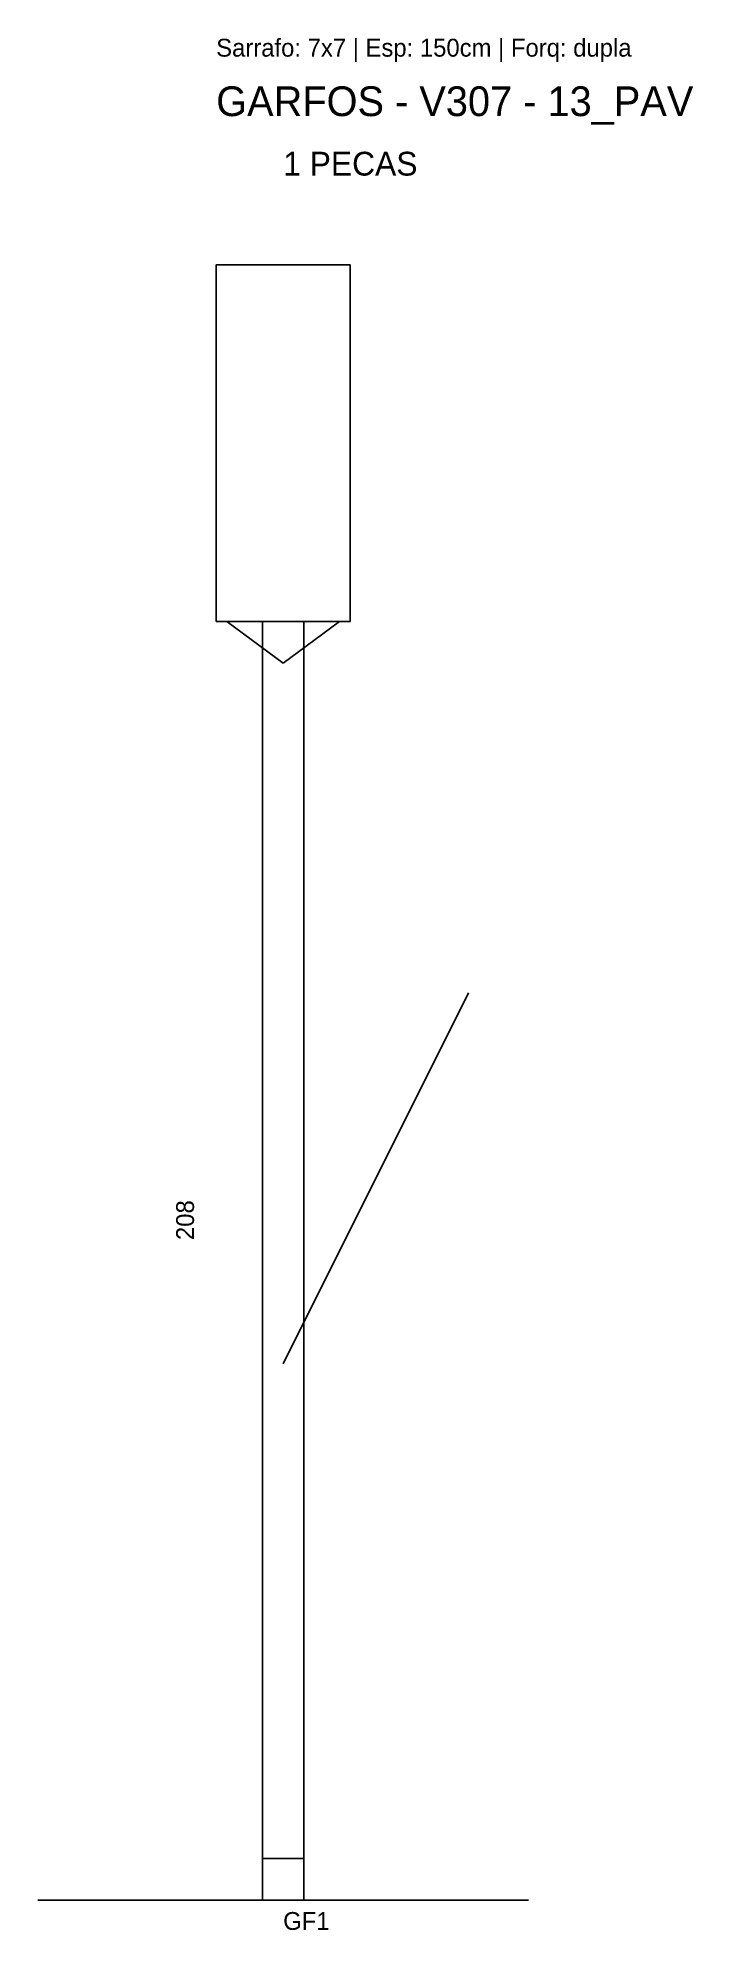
# Model space of a CAD drawing. Header units: metres. Extents: x -30 to 80, y -12 to 306.
import ezdxf

# ---------------------------------------------------------------- set-up
doc = ezdxf.new("R2010")
doc.units = ezdxf.units.M
for name, color, linetype in [('BARRA_ANCORAGEM', 6, 'Continuous'), ('COTA', 1, 'Continuous'), ('GARFOS', 5, 'Continuous'), ('NOMENCLATURA', 7, 'Continuous'), ('SARRAFOS', 3, 'Continuous'), ('VIGAS_REF', 1, 'Continuous')]:
    doc.layers.add(name, color=color, linetype=linetype)

msp = doc.modelspace()

# ---------------------------------------------------------------- linework, layer by layer
at = {"layer": 'BARRA_ANCORAGEM'}
msp.add_line((11.27, 83.2), (42.47, 145.6), dxfattribs=at)
at = {"layer": 'GARFOS'}
for p, q in [((11.27, 201), (1.77, 208)), ((1.77, 208), (20.77, 208)), ((11.27, 201), (20.77, 208))]:
    msp.add_line(p, q, dxfattribs=at)
at = {"layer": 'GARFOS', "linetype": 'CONTINUOUS'}
msp.add_line((-30, -7), (52.53, -7), dxfattribs=at)
at = {"layer": 'GARFOS'}
msp.add_lwpolyline([(7.77, 0), (14.77, 0), (14.77, 208), (7.77, 208), (7.77, 0)], dxfattribs=at)
at = {"layer": 'SARRAFOS'}
msp.add_lwpolyline([(7.77, -7), (14.77, -7), (14.77, 0), (7.77, 0), (7.77, -7)], dxfattribs=at)
at = {"layer": 'VIGAS_REF'}
msp.add_lwpolyline([(0, 208), (22.53, 208), (22.53, 268), (0, 268), (0, 208)], dxfattribs=at)

# ---------------------------------------------------------------- texts
at = {"layer": 'COTA'}
msp.add_text('208', height=3, rotation=90, dxfattribs=at).set_placement((-3.73, 104))
at = {"layer": 'NOMENCLATURA'}
for s, height, p in [('Sarrafo: 7x7 | Esp: 150cm | Forq: dupla', 3, (0, 303)), ('GARFOS - V307 - 13_PAV', 5, (0, 293)), ('1 PECAS', 4, (11.27, 283)), ('GF1', 3, (11.27, -12))]:
    msp.add_text(s, height=height, dxfattribs=at).set_placement(p)

doc.saveas('drawing.dxf')
